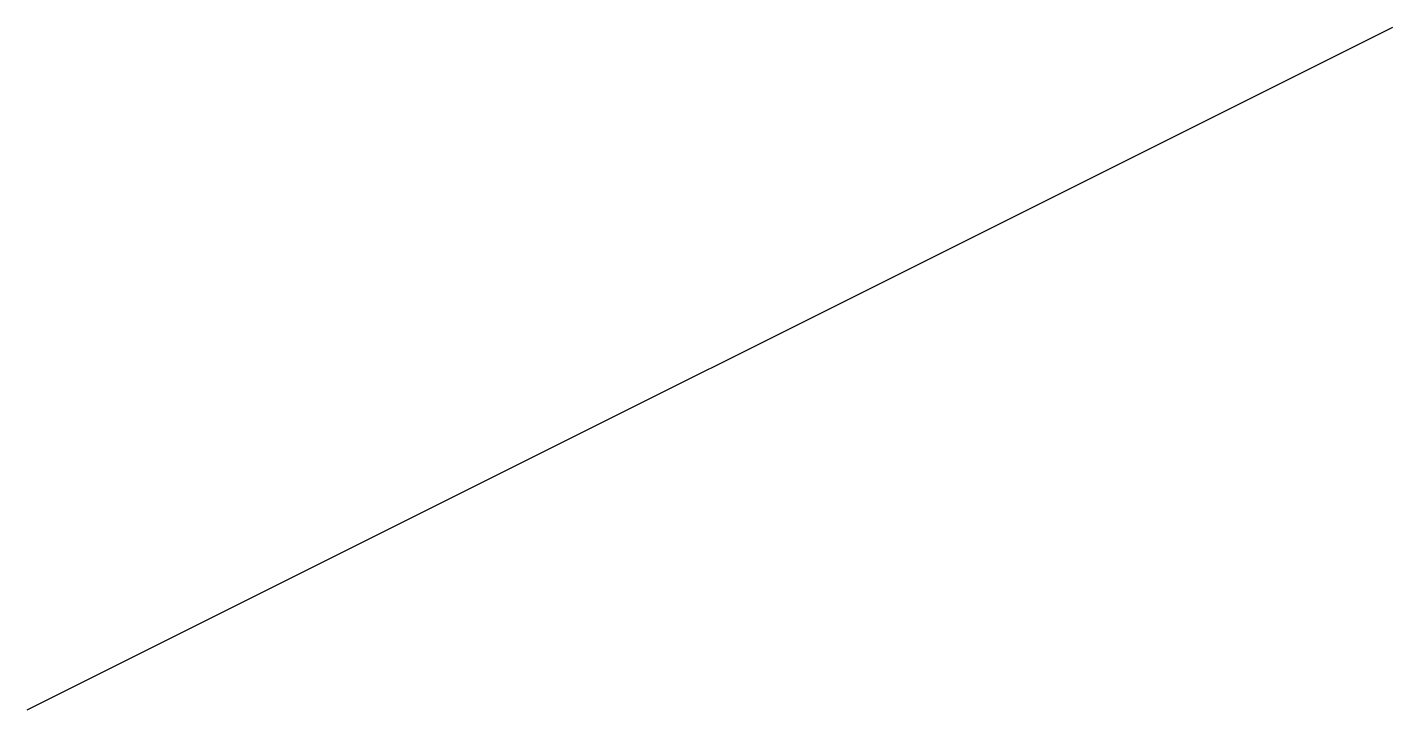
# Model space of a CAD drawing. Header units: millimetres. Extents: x 0 to 100, y 0 to 50.
import ezdxf

# ---------------------------------------------------------------- set-up
doc = ezdxf.new("R2010")
doc.units = ezdxf.units.MM

msp = doc.modelspace()

# ---------------------------------------------------------------- linework, layer by layer
msp.add_line((0, 0), (100, 50))

doc.saveas('drawing.dxf')
